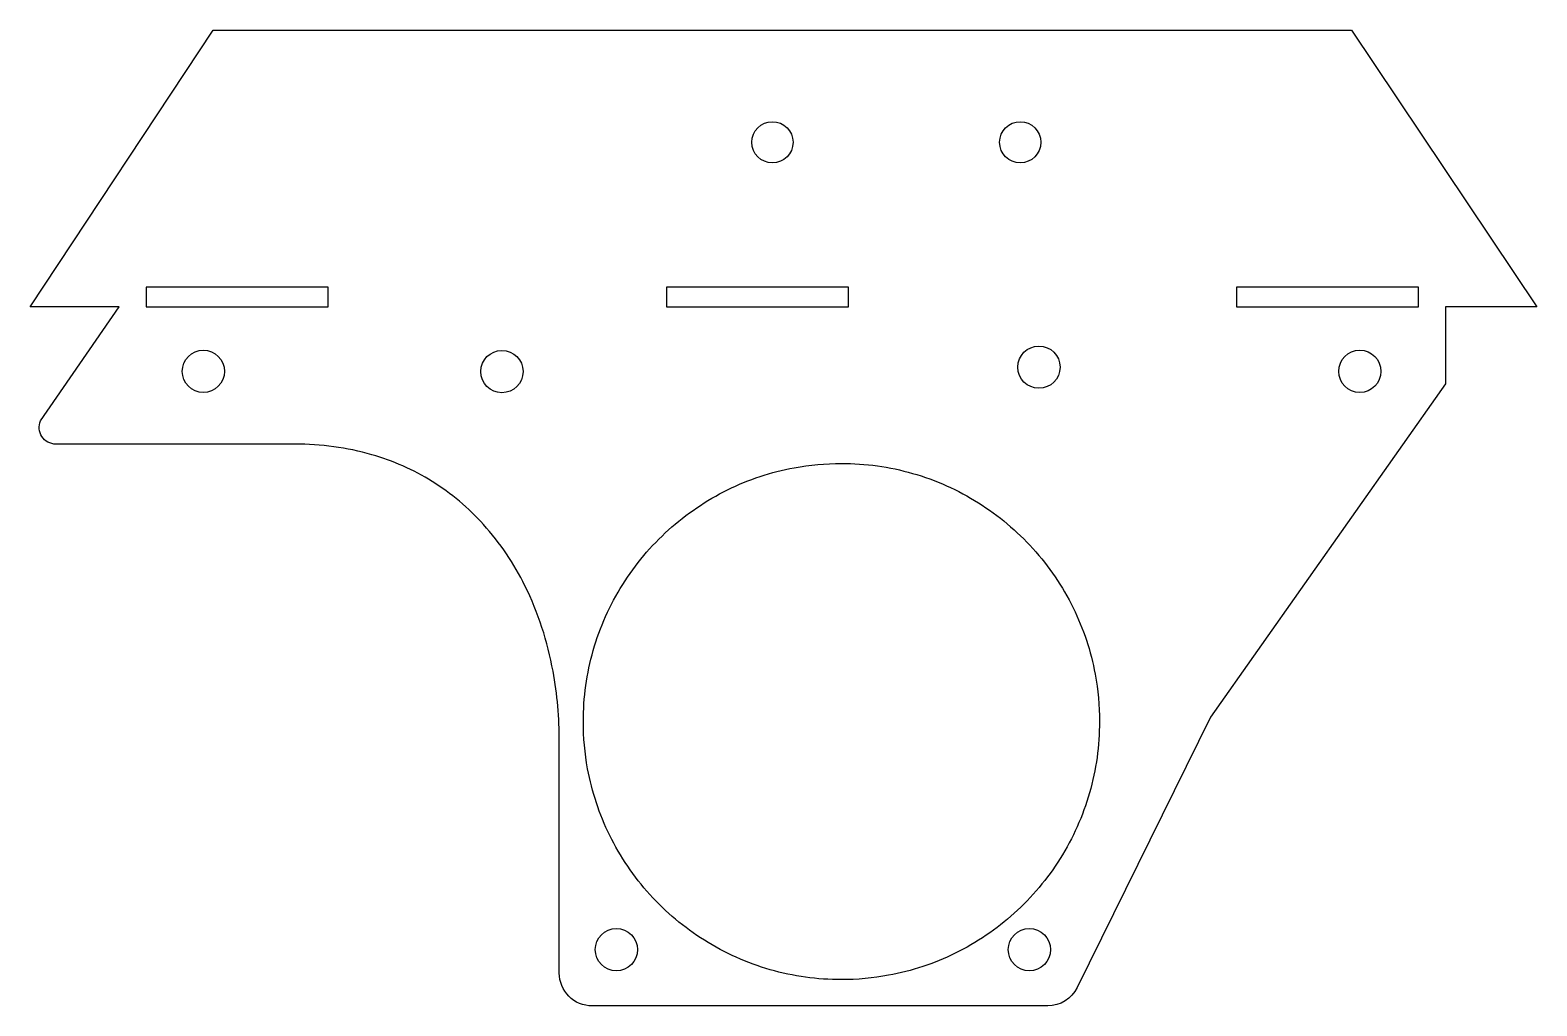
# Model space of a CAD drawing. Header units: millimetres. Extents: x -114 to 118, y -768 to -618.
import ezdxf

# ---------------------------------------------------------------- set-up
doc = ezdxf.new("R2010")
doc.units = ezdxf.units.MM
doc.header["$MEASUREMENT"] = 0

msp = doc.modelspace()

# ---------------------------------------------------------------- linework, layer by layer
for points in [[(-73.41, -682.13), (-110.18, -682.13, -0.538437), (-112.52, -678.57), (-100.44, -661.01), (-114.13, -661.01), (-85.96, -618.49), (89.01, -618.49), (117.53, -661.01), (103.49, -661.01), (103.49, -672.84), (67.35, -724.11), (46.85, -765.67, -0.285528), (42.32, -768.49), (-27.72, -768.49, -0.414214), (-32.77, -763.44), (-32.77, -727.85, 0.04571), (-33.73, -717.05, 0.069565), (-38.05, -703.9, 0.068807), (-44.41, -694.49, 0.069831), (-52.31, -687.87, 0.068802), (-61.58, -683.75, 0.07082)], [(10.61, -685.1, -0.070226), (21.55, -686.62, -0.070574), (31.67, -691.15, -0.068817), (40.06, -698.19, -0.069258), (46.23, -707.28, -0.068864), (49.62, -717.51, -0.045916), (50.28, -724.78, -0.070226), (48.76, -735.72, -0.070574), (44.24, -745.84, -0.068817), (37.19, -754.23, -0.069258), (28.1, -760.4, -0.068864), (17.87, -763.79, -0.045916), (10.61, -764.45, -0.070226), (-0.34, -762.93, -0.070574), (-10.46, -758.4, -0.068817), (-18.85, -751.36, -0.069258), (-25.02, -742.27, -0.068864), (-28.41, -732.04, -0.045916), (-29.07, -724.78, -0.070226), (-27.55, -713.83, -0.070574), (-23.02, -703.71, -0.068817), (-15.97, -695.32, -0.069258), (-6.89, -689.15, -0.068864), (3.34, -685.76, -0.045916)]]:
    msp.add_lwpolyline(points, format="xyb", close=True)
for points in [[(-96.3, -658), (-96.3, -661.01), (-68.3, -661.01), (-68.3, -658)], [(11.71, -661.01), (11.71, -658), (-16.29, -658), (-16.29, -661.01)], [(99.34, -661.01), (99.34, -658), (71.34, -658), (71.34, -661.01)]]:
    msp.add_lwpolyline(points, close=True)
for centre, radius in [((0, -635.73), 3.17), ((38.1, -635.73), 3.17), ((40.97, -670.3), 3.25), ((-87.49, -670.94), 3.25), ((-41.59, -670.97), 3.25), ((90.31, -670.94), 3.25), ((-23.99, -759.84), 3.25), ((39.51, -759.84), 3.25)]:
    msp.add_circle(centre, radius)

doc.saveas('drawing.dxf')
